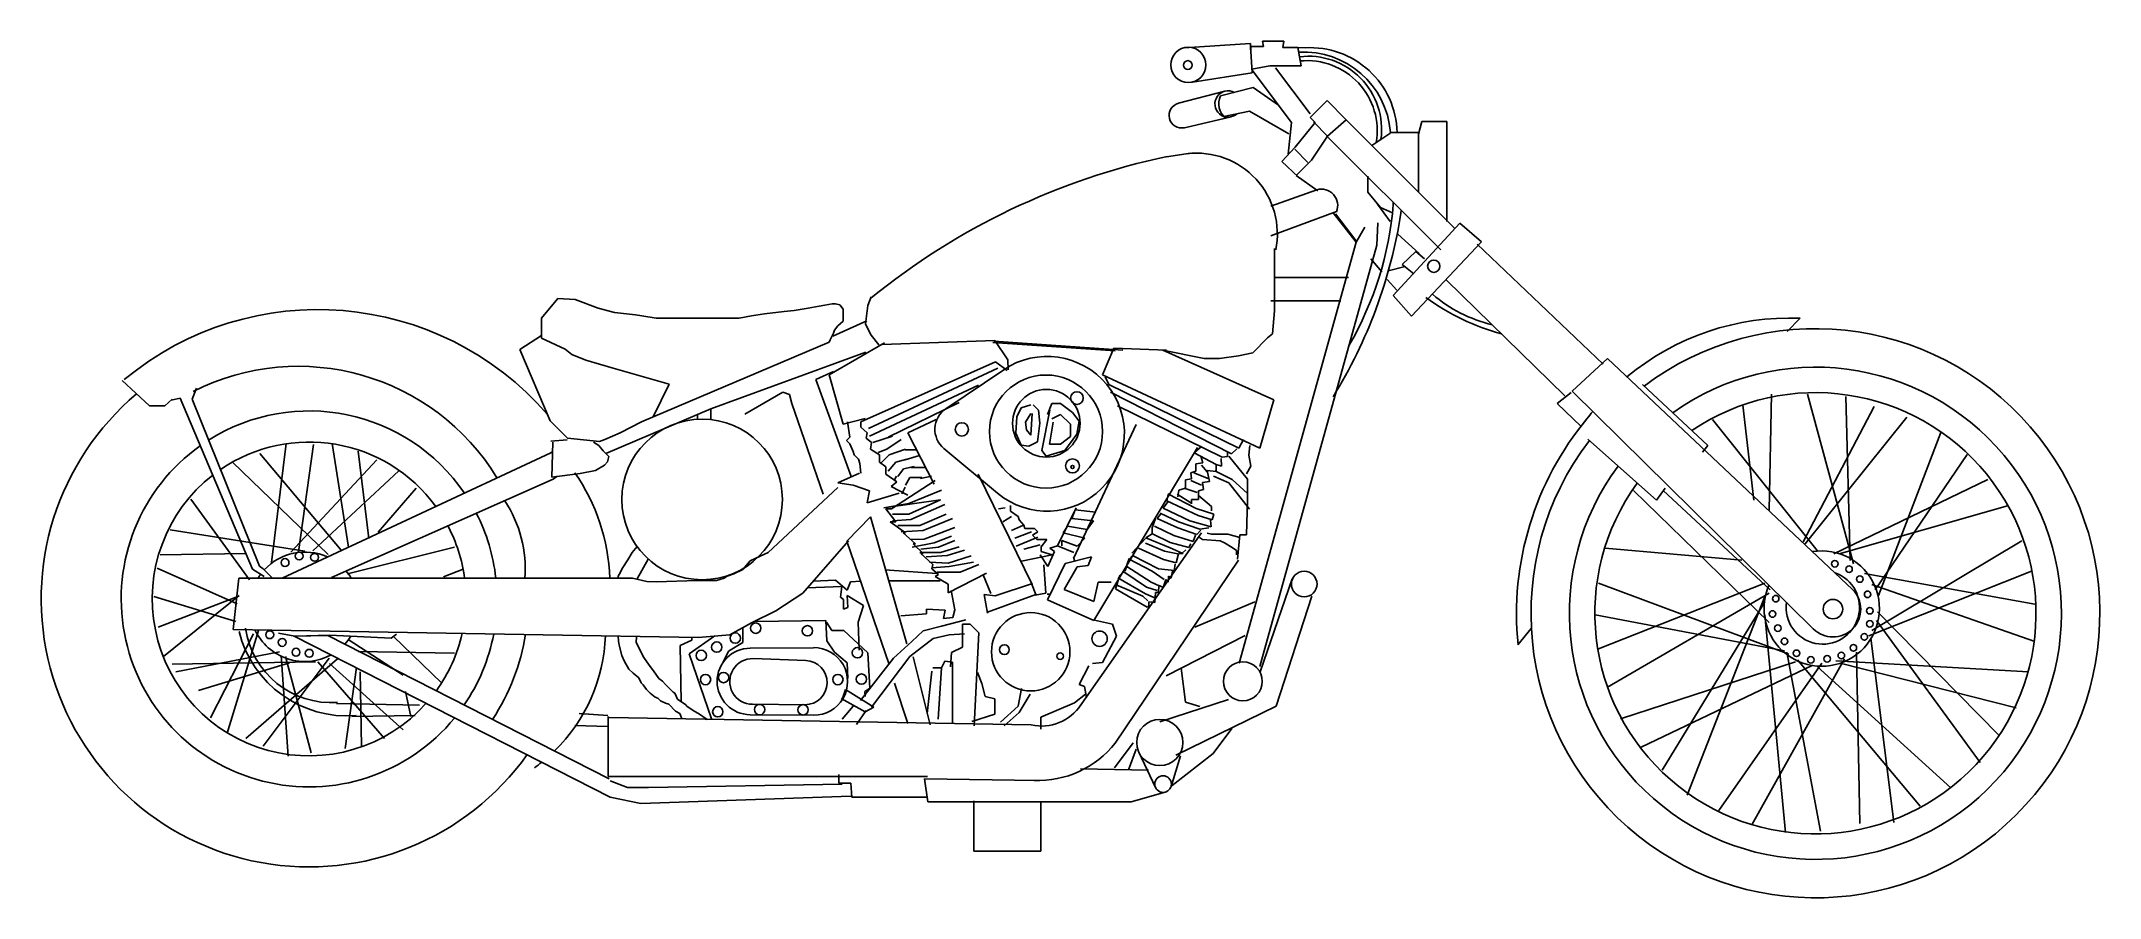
# Model space of a CAD drawing. Header units: millimetres. Extents: x -3204.41 to -3202.08, y 1773.23 to 1774.2.
import ezdxf

# ---------------------------------------------------------------- set-up
doc = ezdxf.new("R2010")
doc.units = ezdxf.units.MM
doc.header["$LTSCALE"] = 10
doc.layers.add('Veículos', color=2, linetype='Continuous')

msp = doc.modelspace()

# ---------------------------------------------------------------- linework, layer by layer
at = {"layer": 'Veículos'}
for p, q in [((-3203.1167, 1774.1913), (-3203.0418, 1774.1963)), ((-3203.0413, 1774.1875), (-3203.0419, 1774.1963)), ((-3203.0417, 1774.1927), (-3203.0271, 1774.1927)), ((-3203.0417, 1774.1891), (-3203.0417, 1774.1927)), ((-3203.0413, 1774.1875), (-3203.0397, 1774.1632)), ((-3203.0283, 1774.1988), (-3203.004, 1774.1988)), ((-3203.0271, 1774.1927), (-3203.0283, 1774.1988)), ((-3203.004, 1774.1988), (-3203.0052, 1774.1915)), ((-3203.0052, 1774.1915), (-3202.9882, 1774.1915)), ((-3202.9882, 1774.1915), (-3202.9873, 1774.1863)), ((-3202.9799, 1774.1913), (-3202.9882, 1774.1915)), ((-3202.9864, 1774.1812), (-3202.9882, 1774.1915)), ((-3202.9882, 1774.1915), (-3202.9846, 1774.1709)), ((-3202.9856, 1774.1764), (-3202.9864, 1774.1812)), ((-3203.0397, 1774.1632), (-3203.1072, 1774.1526)), ((-3203.0198, 1774.1709), (-3203.0404, 1774.1672)), ((-3202.9954, 1774.1068), (-3203.04, 1774.166)), ((-3202.9846, 1774.1709), (-3203.0198, 1774.1709)), ((-3202.9743, 1774.1167), (-3203.0136, 1774.1688)), ((-3203.1232, 1774.1286), (-3203.0708, 1774.1423)), ((-3203.0757, 1774.1371), (-3203.0386, 1774.1463)), ((-3203.0386, 1774.1463), (-3203.0103, 1774.1265)), ((-3203.1164, 1774.101), (-3203.0637, 1774.1133)), ((-3203.072, 1774.1136), (-3203.043, 1774.1198)), ((-3203.043, 1774.1198), (-3202.9986, 1774.0942)), ((-3202.9552, 1774.1316), (-3202.9743, 1774.1124)), ((-3202.9743, 1774.1124), (-3202.9688, 1774.1068)), ((-3202.9335, 1774.1099), (-3202.9552, 1774.1316)), ((-3202.9954, 1774.1068), (-3202.9991, 1774.071)), ((-3202.9688, 1774.1068), (-3202.9914, 1774.0789)), ((-3202.973, 1774.0642), (-3202.9546, 1774.0914)), ((-3202.9706, 1774.1075), (-3202.9546, 1774.0914)), ((-3202.9558, 1774.092), (-3202.8267, 1773.9629)), ((-3202.9546, 1774.0914), (-3202.9335, 1774.1099)), ((-3202.9335, 1774.1099), (-3202.8107, 1773.9871)), ((-3202.8843, 1774.0946), (-3202.9045, 1774.0809)), ((-3202.8843, 1774.0946), (-3202.8836, 1774.0957)), ((-3202.8759, 1774.0957), (-3202.8836, 1774.0957)), ((-3202.8836, 1774.0957), (-3202.8515, 1774.0957)), ((-3202.8482, 1774.1081), (-3202.8519, 1774.0939)), ((-3202.8519, 1774.0939), (-3202.8519, 1774.0283)), ((-3202.8482, 1774.1081), (-3202.8198, 1774.1081)), ((-3202.8198, 1774.1081), (-3202.8198, 1774.0006)), ((-3203.1369, 1774.0683), (-3203.1097, 1774.0721)), ((-3202.9914, 1774.0789), (-3203.0063, 1774.0629)), ((-3202.9916, 1774.0766), (-3202.9768, 1774.0618)), ((-3202.8944, 1774.0877), (-3202.8997, 1774.0842)), ((-3203.0063, 1774.0629), (-3202.9879, 1774.0457)), ((-3202.973, 1774.0642), (-3202.9903, 1774.0469)), ((-3202.9903, 1774.0469), (-3202.9656, 1774.0297)), ((-3202.9092, 1774.0281), (-3202.9092, 1774.0462)), ((-3202.9668, 1774.0309), (-3203.0187, 1774.0124)), ((-3202.8948, 1774.0109), (-3202.9092, 1774.0281)), ((-3202.9446, 1774.0062), (-3203.0187, 1773.979)), ((-3202.9483, 1774.005), (-3202.9223, 1773.9716)), ((-3202.9227, 1773.9734), (-3202.9456, 1774.0038)), ((-3202.8838, 1773.9952), (-3202.8984, 1774.0146)), ((-3202.8814, 1774.0049), (-3202.8948, 1774.0109)), ((-3202.8804, 1774.0142), (-3202.8804, 1774.0167)), ((-3202.8804, 1774.0142), (-3202.8804, 1774.0142)), ((-3202.8717, 1774.0044), (-3202.8716, 1774.0078)), ((-3202.8198, 1774.0025), (-3202.8198, 1773.9951)), ((-3203.0547, 1773.4959), (-3202.9223, 1773.9716)), ((-3202.9223, 1773.9716), (-3202.9125, 1773.9886)), ((-3202.9223, 1773.9716), (-3202.9223, 1773.9716)), ((-3202.8989, 1773.9685), (-3202.8977, 1773.9935)), ((-3202.8806, 1773.9116), (-3202.8052, 1773.9931)), ((-3202.851, 1773.9588), (-3202.8753, 1773.9807)), ((-3202.7805, 1773.9721), (-3202.8596, 1773.8881)), ((-3202.8052, 1773.9931), (-3202.7805, 1773.9721)), ((-3202.8989, 1773.9685), (-3203.0312, 1773.4922)), ((-3203.0145, 1773.9647), (-3203.0145, 1773.8943)), ((-3202.8935, 1773.9382), (-3202.9057, 1773.9527)), ((-3202.8547, 1773.9612), (-3202.8704, 1773.9466)), ((-3202.8449, 1773.9528), (-3202.8547, 1773.9612)), ((-3202.7855, 1773.9696), (-3202.6433, 1773.8338)), ((-3203.0151, 1773.9318), (-3202.9311, 1773.9318)), ((-3202.8765, 1773.9176), (-3202.8874, 1773.9297)), ((-3202.8668, 1773.9443), (-3202.8862, 1773.9394)), ((-3202.8704, 1773.9466), (-3202.857, 1773.9358)), ((-3202.8201, 1773.9289), (-3202.6866, 1773.798)), ((-3203.8433, 1773.886), (-3203.8247, 1773.9081)), ((-3203.8247, 1773.9081), (-3203.805, 1773.9071)), ((-3203.805, 1773.9071), (-3203.779, 1773.8971)), ((-3203.5231, 1773.9007), (-3203.5145, 1773.902)), ((-3203.5145, 1773.902), (-3203.5108, 1773.902)), ((-3203.5108, 1773.902), (-3203.5058, 1773.9008)), ((-3203.4707, 1773.91), (-3203.4745, 1773.9002)), ((-3202.9397, 1773.9056), (-3203.0188, 1773.9056)), ((-3202.8596, 1773.8881), (-3202.8806, 1773.9116)), ((-3203.8433, 1773.8661), (-3203.8433, 1773.886)), ((-3203.779, 1773.8971), (-3203.7605, 1773.8921)), ((-3203.7605, 1773.8921), (-3203.737, 1773.8897)), ((-3203.737, 1773.8897), (-3203.7296, 1773.8884)), ((-3203.7296, 1773.8884), (-3203.7135, 1773.8858)), ((-3203.7135, 1773.8858), (-3203.7012, 1773.886)), ((-3203.7012, 1773.886), (-3203.674, 1773.886)), ((-3203.674, 1773.886), (-3203.6505, 1773.886)), ((-3203.6505, 1773.886), (-3203.6418, 1773.8859)), ((-3203.6418, 1773.8859), (-3203.6196, 1773.8859)), ((-3203.6196, 1773.8859), (-3203.606, 1773.8885)), ((-3203.606, 1773.8885), (-3203.5911, 1773.8909)), ((-3203.5911, 1773.8909), (-3203.5689, 1773.8932)), ((-3203.5689, 1773.8932), (-3203.5577, 1773.8946)), ((-3203.5577, 1773.8946), (-3203.5417, 1773.8971)), ((-3203.5417, 1773.8971), (-3203.5293, 1773.8995)), ((-3203.5293, 1773.8995), (-3203.5231, 1773.9007)), ((-3203.5139, 1773.8656), (-3203.4755, 1773.8827)), ((-3203.5021, 1773.8823), (-3203.5083, 1773.8773)), ((-3203.5058, 1773.9008), (-3203.5021, 1773.8959)), ((-3203.5021, 1773.8959), (-3203.5021, 1773.8921)), ((-3203.5021, 1773.8921), (-3203.5021, 1773.8884)), ((-3203.5021, 1773.8884), (-3203.5021, 1773.8823)), ((-3203.4745, 1773.9002), (-3203.477, 1773.8792)), ((-3203.477, 1773.8792), (-3203.4707, 1773.8668)), ((-3203.0145, 1773.8943), (-3203.0168, 1773.8683)), ((-3202.4353, 1773.8709), (-3202.4205, 1773.8858)), ((-3203.8676, 1773.8504), (-3203.8433, 1773.8661)), ((-3203.8432, 1773.8631), (-3203.8433, 1773.8661)), ((-3203.8166, 1773.8507), (-3203.8432, 1773.8631)), ((-3203.5182, 1773.8588), (-3203.7302, 1773.7688)), ((-3203.517, 1773.8613), (-3203.5182, 1773.8588)), ((-3203.5181, 1773.8218), (-3203.4554, 1773.858)), ((-3203.5132, 1773.8687), (-3203.517, 1773.8613)), ((-3203.512, 1773.8723), (-3203.5132, 1773.8687)), ((-3203.5083, 1773.8773), (-3203.512, 1773.8723)), ((-3203.4707, 1773.8668), (-3203.462, 1773.8557)), ((-3203.4581, 1773.856), (-3203.3307, 1773.8605)), ((-3203.3332, 1773.8585), (-3203.1948, 1773.8488)), ((-3203.332, 1773.86), (-3203.1861, 1773.8498)), ((-3203.3307, 1773.8605), (-3203.316, 1773.8386)), ((-3203.0226, 1773.8635), (-3203.0393, 1773.8468)), ((-3203.0168, 1773.8683), (-3203.0226, 1773.8635)), ((-3203.8334, 1773.7699), (-3203.8676, 1773.8504)), ((-3203.8091, 1773.8447), (-3203.8166, 1773.8507)), ((-3203.7932, 1773.8382), (-3203.8091, 1773.8447)), ((-3203.7623, 1773.8293), (-3203.7932, 1773.8382)), ((-3203.6517, 1773.7835), (-3203.4764, 1773.8473)), ((-3203.4824, 1773.7687), (-3203.3302, 1773.8364)), ((-3203.3302, 1773.8364), (-3203.3168, 1773.8266)), ((-3203.316, 1773.8386), (-3203.3158, 1773.8276)), ((-3203.2089, 1773.8217), (-3203.1961, 1773.8518)), ((-3203.1961, 1773.8518), (-3203.1369, 1773.8497)), ((-3203.1407, 1773.8495), (-3203.0155, 1773.7937)), ((-3203.0943, 1773.8404), (-3203.1407, 1773.8495)), ((-3203.0769, 1773.8404), (-3203.0943, 1773.8404)), ((-3203.0553, 1773.8431), (-3203.0769, 1773.8404)), ((-3203.0393, 1773.8468), (-3203.0553, 1773.8431)), ((-3202.6384, 1773.8404), (-3202.678, 1773.8033)), ((-3202.3612, 1773.5793), (-3202.6384, 1773.8404)), ((-3204.2864, 1773.7868), (-3204.3171, 1773.8155)), ((-3203.699, 1773.8112), (-3203.7623, 1773.8293)), ((-3203.717, 1773.7744), (-3203.699, 1773.8112)), ((-3203.5133, 1773.8255), (-3203.533, 1773.8167)), ((-3203.533, 1773.8167), (-3203.4931, 1773.7071)), ((-3203.5021, 1773.7662), (-3203.5181, 1773.8218)), ((-3203.4737, 1773.7612), (-3203.3274, 1773.8295)), ((-3203.4725, 1773.7526), (-3203.3492, 1773.8101)), ((-3203.3862, 1773.7833), (-3203.3206, 1773.8276)), ((-3203.0312, 1773.7389), (-3203.2089, 1773.8217)), ((-3203.202, 1773.8107), (-3203.2062, 1773.8197)), ((-3203.0548, 1773.7389), (-3203.202, 1773.8107)), ((-3202.5247, 1773.7418), (-3202.5988, 1773.8109)), ((-3204.2691, 1773.7868), (-3204.2864, 1773.7868)), ((-3204.2605, 1773.7943), (-3204.2691, 1773.7868)), ((-3204.2617, 1773.793), (-3204.2518, 1773.7955)), ((-3204.2518, 1773.7955), (-3204.1698, 1773.6023)), ((-3204.2333, 1773.8066), (-3204.2382, 1773.7943)), ((-3204.2382, 1773.7943), (-3204.162, 1773.6057)), ((-3203.6134, 1773.7773), (-3203.5703, 1773.8022)), ((-3203.5703, 1773.8022), (-3203.5627, 1773.7995)), ((-3203.5627, 1773.7995), (-3203.5603, 1773.7896)), ((-3203.5603, 1773.7896), (-3203.5249, 1773.687)), ((-3203.4515, 1773.7514), (-3203.371, 1773.7906)), ((-3203.3011, 1773.7844), (-3203.2899, 1773.788)), ((-3203.2875, 1773.7881), (-3203.2813, 1773.7819)), ((-3203.2714, 1773.777), (-3203.2664, 1773.7893)), ((-3203.2664, 1773.7893), (-3203.2566, 1773.7893)), ((-3203.2566, 1773.7893), (-3203.243, 1773.7794)), ((-3203.0633, 1773.7327), (-3203.2, 1773.8023)), ((-3203.0739, 1773.7289), (-3203.1921, 1773.7866)), ((-3203.0155, 1773.7937), (-3203.0312, 1773.7389)), ((-3202.6792, 1773.8017), (-3202.6952, 1773.7893)), ((-3202.6952, 1773.7893), (-3202.668, 1773.7634)), ((-3202.678, 1773.8033), (-3202.4057, 1773.5349)), ((-3202.4851, 1773.7875), (-3202.4728, 1773.6801)), ((-3202.453, 1773.7998), (-3202.4555, 1773.6689)), ((-3202.3368, 1773.7862), (-3202.4172, 1773.6331)), ((-3202.4122, 1773.7998), (-3202.3603, 1773.6084)), ((-3202.369, 1773.7973), (-3202.364, 1773.6121)), ((-3203.8137, 1773.7502), (-3203.8334, 1773.7699)), ((-3203.6517, 1773.7835), (-3203.7703, 1773.7328)), ((-3203.7543, 1773.7563), (-3203.7302, 1773.7688)), ((-3203.6669, 1773.777), (-3203.667, 1773.7715)), ((-3203.6517, 1773.7835), (-3203.6517, 1773.7711)), ((-3203.4774, 1773.7724), (-3203.5021, 1773.7662)), ((-3203.4947, 1773.7514), (-3203.4972, 1773.7687)), ((-3203.4823, 1773.7687), (-3203.4824, 1773.7687)), ((-3203.4823, 1773.7625), (-3203.4823, 1773.7687)), ((-3203.475, 1773.7563), (-3203.4823, 1773.7625)), ((-3203.4291, 1773.7563), (-3203.3971, 1773.7713)), ((-3203.3072, 1773.756), (-3203.3059, 1773.7745)), ((-3203.3059, 1773.7745), (-3203.3011, 1773.7844)), ((-3203.2899, 1773.7782), (-3203.2961, 1773.7683)), ((-3203.2961, 1773.7683), (-3203.2949, 1773.7597)), ((-3203.2899, 1773.7535), (-3203.2886, 1773.7782)), ((-3203.28, 1773.7671), (-3203.2826, 1773.7461)), ((-3203.2813, 1773.7819), (-3203.28, 1773.7671)), ((-3203.2775, 1773.7363), (-3203.2687, 1773.7819)), ((-3203.2689, 1773.7436), (-3203.265, 1773.7683)), ((-3203.2664, 1773.772), (-3203.2566, 1773.7771)), ((-3203.2566, 1773.7771), (-3203.2454, 1773.7659)), ((-3203.2454, 1773.7659), (-3203.2454, 1773.7523)), ((-3203.243, 1773.7794), (-3203.2355, 1773.7696)), ((-3203.2413, 1773.6149), (-3203.171, 1773.7656)), ((-3203.2355, 1773.7696), (-3203.2379, 1773.7547)), ((-3202.5197, 1773.7715), (-3202.4011, 1773.6234)), ((-3202.2997, 1773.7739), (-3202.4147, 1773.6307)), ((-3204.1319, 1773.7443), (-3204.1484, 1773.6096)), ((-3204.101, 1773.743), (-3204.118, 1773.622)), ((-3204.08, 1773.7443), (-3204.0614, 1773.627)), ((-3203.8327, 1773.747), (-3203.8142, 1773.7483)), ((-3203.8303, 1773.7458), (-3203.8316, 1773.7063)), ((-3203.7778, 1773.7464), (-3203.8137, 1773.7502)), ((-3203.7783, 1773.7421), (-3203.7845, 1773.7458)), ((-3203.7734, 1773.7359), (-3203.7783, 1773.7421)), ((-3203.7716, 1773.7489), (-3203.7778, 1773.7464)), ((-3203.763, 1773.7526), (-3203.7716, 1773.7489)), ((-3203.7543, 1773.7563), (-3203.763, 1773.7526)), ((-3203.4985, 1773.7476), (-3203.4947, 1773.7514)), ((-3203.4947, 1773.744), (-3203.4985, 1773.7476)), ((-3203.491, 1773.7353), (-3203.4947, 1773.744)), ((-3203.4762, 1773.7501), (-3203.475, 1773.7563)), ((-3203.47, 1773.7452), (-3203.4762, 1773.7501)), ((-3203.4712, 1773.7378), (-3203.47, 1773.7452)), ((-3203.4688, 1773.7452), (-3203.4465, 1773.7524)), ((-3203.4527, 1773.7379), (-3203.4365, 1773.7488)), ((-3203.3995, 1773.6983), (-3203.4291, 1773.7563)), ((-3203.3011, 1773.7423), (-3203.3072, 1773.756)), ((-3203.2924, 1773.7411), (-3203.3011, 1773.7423)), ((-3203.2949, 1773.7597), (-3203.2899, 1773.7535)), ((-3203.2826, 1773.7461), (-3203.2924, 1773.7411)), ((-3203.2565, 1773.7436), (-3203.2689, 1773.7436)), ((-3203.2454, 1773.7523), (-3203.2565, 1773.7436)), ((-3203.2379, 1773.7547), (-3203.2517, 1773.7363)), ((-3203.1016, 1773.7396), (-3203.2189, 1773.5444)), ((-3203.1053, 1773.7336), (-3203.0973, 1773.7408)), ((-3203.0498, 1773.7487), (-3203.0548, 1773.7389)), ((-3203.0438, 1773.731), (-3203.0427, 1773.7421)), ((-3202.6606, 1773.7492), (-3202.5828, 1773.6801)), ((-3202.5309, 1773.7344), (-3202.5247, 1773.7418)), ((-3202.2614, 1773.7566), (-3202.3319, 1773.5726)), ((-3204.1925, 1773.7233), (-3204.0844, 1773.6189)), ((-3204.1616, 1773.7331), (-3204.0697, 1773.6237)), ((-3203.8327, 1773.7338), (-3204.1364, 1773.5921)), ((-3204.0293, 1773.7257), (-3204.1265, 1773.6215)), ((-3204.0503, 1773.7356), (-3204.0382, 1773.6368)), ((-3203.8327, 1773.7338), (-3203.8306, 1773.7353)), ((-3203.8327, 1773.7338), (-3203.8327, 1773.7338)), ((-3203.782, 1773.7136), (-3203.7721, 1773.7198)), ((-3203.7672, 1773.7297), (-3203.7734, 1773.7359)), ((-3203.7721, 1773.7198), (-3203.7685, 1773.7236)), ((-3203.7685, 1773.7236), (-3203.7672, 1773.7297)), ((-3203.4898, 1773.7316), (-3203.491, 1773.7353)), ((-3203.4848, 1773.7267), (-3203.4898, 1773.7316)), ((-3203.4835, 1773.7217), (-3203.4848, 1773.7267)), ((-3203.4824, 1773.7106), (-3203.4835, 1773.7217)), ((-3203.4613, 1773.7316), (-3203.4712, 1773.7378)), ((-3203.4626, 1773.7341), (-3203.4527, 1773.7379)), ((-3203.4613, 1773.723), (-3203.4613, 1773.7316)), ((-3203.4539, 1773.718), (-3203.4613, 1773.723)), ((-3203.4601, 1773.7217), (-3203.4502, 1773.7316)), ((-3203.4539, 1773.7094), (-3203.4539, 1773.718)), ((-3203.4515, 1773.7131), (-3203.4428, 1773.723)), ((-3203.4502, 1773.7316), (-3203.4316, 1773.7377)), ((-3203.4428, 1773.723), (-3203.4304, 1773.7266)), ((-3203.4341, 1773.7155), (-3203.4218, 1773.7181)), ((-3203.4321, 1773.7369), (-3203.4197, 1773.7369)), ((-3203.4321, 1773.7257), (-3203.416, 1773.7307)), ((-3203.4259, 1773.7171), (-3203.4086, 1773.7171)), ((-3203.3884, 1773.7387), (-3203.3276, 1773.6881)), ((-3203.2726, 1773.73), (-3203.2775, 1773.7363)), ((-3203.2517, 1773.7363), (-3203.2726, 1773.73)), ((-3203.0806, 1773.7205), (-3203.1053, 1773.7336)), ((-3203.1035, 1773.7211), (-3203.0955, 1773.7224)), ((-3203.1035, 1773.713), (-3203.1035, 1773.7211)), ((-3203.0955, 1773.7224), (-3203.0979, 1773.7298)), ((-3203.0971, 1773.7196), (-3203.0909, 1773.7122)), ((-3203.0807, 1773.7199), (-3203.0807, 1773.7125)), ((-3203.0745, 1773.7186), (-3203.0806, 1773.7205)), ((-3203.0751, 1773.7273), (-3203.0745, 1773.7186)), ((-3203.0677, 1773.7296), (-3203.0739, 1773.7289)), ((-3203.0677, 1773.7345), (-3203.0677, 1773.7296)), ((-3203.045, 1773.7038), (-3203.0661, 1773.7298)), ((-3203.0572, 1773.7382), (-3203.0633, 1773.7327)), ((-3203.0464, 1773.71), (-3203.0414, 1773.7186)), ((-3203.0414, 1773.7186), (-3203.0438, 1773.731)), ((-3202.2318, 1773.7319), (-3202.3356, 1773.5788)), ((-3204.0045, 1773.7134), (-3204.1017, 1773.6228)), ((-3203.8302, 1773.7041), (-3204.0805, 1773.5927)), ((-3203.9848, 1773.6936), (-3204.0278, 1773.6441)), ((-3203.8316, 1773.7063), (-3203.7994, 1773.7103)), ((-3203.8302, 1773.7041), (-3203.8258, 1773.707)), ((-3203.7994, 1773.7103), (-3203.782, 1773.7136)), ((-3203.5083, 1773.6946), (-3203.587, 1773.6212)), ((-3203.4836, 1773.7106), (-3203.5084, 1773.6996)), ((-3203.5084, 1773.6996), (-3203.491, 1773.6971)), ((-3203.491, 1773.6971), (-3203.4725, 1773.6908)), ((-3203.4416, 1773.7008), (-3203.4539, 1773.7094)), ((-3203.4478, 1773.6958), (-3203.4416, 1773.7008)), ((-3203.4292, 1773.6859), (-3203.4478, 1773.6958)), ((-3203.4477, 1773.6705), (-3203.3983, 1773.7026)), ((-3203.442, 1773.7072), (-3203.4445, 1773.7023)), ((-3203.4403, 1773.7069), (-3203.4341, 1773.7155)), ((-3203.4321, 1773.6949), (-3203.4359, 1773.6875)), ((-3203.4317, 1773.697), (-3203.4267, 1773.7057)), ((-3203.4267, 1773.7057), (-3203.4131, 1773.7057)), ((-3203.4148, 1773.7047), (-3203.4024, 1773.7072)), ((-3203.3495, 1773.7097), (-3203.2887, 1773.5851)), ((-3203.1228, 1773.6915), (-3203.1153, 1773.6939)), ((-3203.1169, 1773.6936), (-3203.102, 1773.6888)), ((-3203.1153, 1773.7032), (-3203.1085, 1773.7044)), ((-3203.1153, 1773.6939), (-3203.1153, 1773.7032)), ((-3203.1094, 1773.7023), (-3203.0971, 1773.6973)), ((-3203.1091, 1773.7112), (-3203.1035, 1773.713)), ((-3203.1085, 1773.7044), (-3203.1091, 1773.7112)), ((-3203.1057, 1773.7109), (-3203.0897, 1773.7048)), ((-3203.0882, 1773.7013), (-3203.0961, 1773.7001)), ((-3203.0961, 1773.7001), (-3203.0948, 1773.6921)), ((-3203.0906, 1773.7137), (-3203.0882, 1773.7013)), ((-3203.0807, 1773.7125), (-3203.0906, 1773.7137)), ((-3203.0835, 1773.7072), (-3203.0661, 1773.6999)), ((-3203.0822, 1773.7134), (-3203.0625, 1773.7034)), ((-3203.0661, 1773.6999), (-3203.0428, 1773.67)), ((-3203.0625, 1773.7034), (-3203.045, 1773.6876)), ((-3203.045, 1773.6804), (-3203.045, 1773.7038)), ((-3202.5828, 1773.6801), (-3202.5729, 1773.6936)), ((-3202.2083, 1773.7035), (-3202.3825, 1773.6195)), ((-3204.2394, 1773.6813), (-3204.1733, 1773.5903)), ((-3203.4725, 1773.6908), (-3203.4749, 1773.6773)), ((-3203.4749, 1773.6773), (-3203.439, 1773.6882)), ((-3203.4564, 1773.6715), (-3203.3921, 1773.6805)), ((-3203.4279, 1773.6765), (-3203.4564, 1773.6715)), ((-3203.4539, 1773.6705), (-3203.4477, 1773.6705)), ((-3203.4428, 1773.6557), (-3203.4539, 1773.6705)), ((-3203.3921, 1773.6805), (-3203.4281, 1773.6645)), ((-3203.3909, 1773.6915), (-3203.4279, 1773.6765)), ((-3203.3872, 1773.6754), (-3203.4256, 1773.6583)), ((-3203.3192, 1773.6717), (-3203.3266, 1773.6705)), ((-3203.313, 1773.6679), (-3203.313, 1773.6742)), ((-3203.2388, 1773.6717), (-3203.2599, 1773.6285)), ((-3203.2437, 1773.6595), (-3203.24, 1773.6692)), ((-3203.24, 1773.6692), (-3203.2166, 1773.6668)), ((-3203.1351, 1773.6785), (-3203.1406, 1773.6711)), ((-3203.1406, 1773.6711), (-3203.1103, 1773.657)), ((-3203.1362, 1773.6794), (-3203.135, 1773.6865)), ((-3203.1011, 1773.663), (-3203.1362, 1773.6794)), ((-3203.1351, 1773.6872), (-3203.103, 1773.6708)), ((-3203.1245, 1773.6871), (-3203.1092, 1773.6772)), ((-3203.1239, 1773.6841), (-3203.1228, 1773.6915)), ((-3203.1085, 1773.681), (-3203.1085, 1773.676)), ((-3203.1004, 1773.681), (-3203.1085, 1773.681)), ((-3203.103, 1773.6708), (-3203.0831, 1773.6644)), ((-3203.086, 1773.673), (-3203.1007, 1773.6854)), ((-3203.0948, 1773.6921), (-3203.1004, 1773.6909)), ((-3203.1004, 1773.6909), (-3203.1004, 1773.681)), ((-3203.086, 1773.668), (-3203.086, 1773.673)), ((-3203.0464, 1773.6409), (-3203.045, 1773.6804)), ((-3202.6087, 1773.6913), (-3202.4555, 1773.5419)), ((-3202.5754, 1773.6911), (-3202.4542, 1773.5788)), ((-3202.186, 1773.6738), (-3202.3764, 1773.6195)), ((-3204.2629, 1773.6467), (-3204.1108, 1773.6226)), ((-3203.4981, 1773.6337), (-3203.4714, 1773.6614)), ((-3203.4714, 1773.6614), (-3203.4302, 1773.5177)), ((-3203.4489, 1773.6558), (-3203.4428, 1773.6557)), ((-3203.4317, 1773.6433), (-3203.4489, 1773.6558)), ((-3203.4281, 1773.6645), (-3203.4465, 1773.6642)), ((-3203.4256, 1773.6583), (-3203.4465, 1773.6569)), ((-3203.4155, 1773.6517), (-3203.4403, 1773.6517)), ((-3203.4119, 1773.6459), (-3203.4366, 1773.6446)), ((-3203.3859, 1773.6643), (-3203.4155, 1773.6517)), ((-3203.3785, 1773.6594), (-3203.4119, 1773.6459)), ((-3203.376, 1773.6495), (-3203.4108, 1773.6362)), ((-3203.3118, 1773.6618), (-3203.3216, 1773.6557)), ((-3203.3043, 1773.6618), (-3203.313, 1773.6679)), ((-3203.2982, 1773.652), (-3203.3118, 1773.6459)), ((-3203.3031, 1773.6581), (-3203.3043, 1773.6618)), ((-3203.2981, 1773.652), (-3203.3031, 1773.6581)), ((-3203.2969, 1773.6483), (-3203.2981, 1773.652)), ((-3203.2858, 1773.6483), (-3203.2969, 1773.6483)), ((-3203.2821, 1773.6445), (-3203.2858, 1773.6483)), ((-3203.2537, 1773.6433), (-3203.2487, 1773.6507)), ((-3203.2487, 1773.6507), (-3203.2264, 1773.6472)), ((-3203.2191, 1773.6569), (-3203.2437, 1773.6595)), ((-3203.2264, 1773.6472), (-3203.2191, 1773.6569)), ((-3203.1529, 1773.6489), (-3203.1493, 1773.6594)), ((-3203.1529, 1773.642), (-3203.1529, 1773.6489)), ((-3203.1283, 1773.6401), (-3203.1504, 1773.6509)), ((-3203.1431, 1773.6649), (-3203.1474, 1773.6594)), ((-3203.1474, 1773.6594), (-3203.1239, 1773.6489)), ((-3203.1232, 1773.6559), (-3203.1438, 1773.6654)), ((-3203.1239, 1773.6489), (-3203.1023, 1773.6415)), ((-3203.0992, 1773.6476), (-3203.1232, 1773.6559)), ((-3203.1103, 1773.657), (-3203.0862, 1773.6501)), ((-3203.1023, 1773.6415), (-3203.098, 1773.6464)), ((-3203.085, 1773.6581), (-3203.1011, 1773.663)), ((-3203.0887, 1773.6489), (-3203.0992, 1773.6476)), ((-3203.0862, 1773.6501), (-3203.0869, 1773.6575)), ((-3203.0831, 1773.6644), (-3203.085, 1773.6581)), ((-3203.9415, 1773.627), (-3204.0625, 1773.5968)), ((-3203.7351, 1773.6277), (-3203.7406, 1773.6209)), ((-3203.5477, 1773.575), (-3203.496, 1773.6344)), ((-3203.4502, 1773.4945), (-3203.4981, 1773.6337)), ((-3203.4342, 1773.6433), (-3203.4317, 1773.6433)), ((-3203.4205, 1773.631), (-3203.4342, 1773.6433)), ((-3203.4108, 1773.6362), (-3203.4255, 1773.6359)), ((-3203.3995, 1773.632), (-3203.4242, 1773.6272)), ((-3203.423, 1773.631), (-3203.4205, 1773.631)), ((-3203.4119, 1773.6198), (-3203.423, 1773.631)), ((-3203.3946, 1773.6272), (-3203.4144, 1773.6248)), ((-3203.3797, 1773.6396), (-3203.3995, 1773.632)), ((-3203.376, 1773.6347), (-3203.3946, 1773.6272)), ((-3203.3711, 1773.6273), (-3203.3921, 1773.6212)), ((-3203.3649, 1773.6236), (-3203.3847, 1773.6175)), ((-3203.2895, 1773.6445), (-3203.308, 1773.6371)), ((-3203.2821, 1773.6384), (-3203.3068, 1773.6284)), ((-3203.2796, 1773.6297), (-3203.2981, 1773.6248)), ((-3203.2883, 1773.6408), (-3203.2821, 1773.6445)), ((-3203.2833, 1773.6359), (-3203.2883, 1773.6408)), ((-3203.2721, 1773.6359), (-3203.2833, 1773.6359)), ((-3203.2784, 1773.6273), (-3203.2721, 1773.6359)), ((-3203.2784, 1773.6223), (-3203.2784, 1773.6273)), ((-3203.2685, 1773.626), (-3203.2598, 1773.6285)), ((-3203.2635, 1773.6223), (-3203.2685, 1773.626)), ((-3203.2598, 1773.6285), (-3203.2413, 1773.621)), ((-3203.2549, 1773.6347), (-3203.2376, 1773.6284)), ((-3203.2549, 1773.6285), (-3203.2549, 1773.6347)), ((-3203.2289, 1773.6371), (-3203.2537, 1773.6433)), ((-3203.2376, 1773.6284), (-3203.2289, 1773.6371)), ((-3203.0973, 1773.6433), (-3203.2349, 1773.4468)), ((-3203.1759, 1773.6203), (-3203.1604, 1773.6369)), ((-3203.14, 1773.6133), (-3203.1685, 1773.626)), ((-3203.1388, 1773.6225), (-3203.1604, 1773.6317)), ((-3203.1599, 1773.6375), (-3203.1529, 1773.642)), ((-3203.1326, 1773.6265), (-3203.1599, 1773.6375)), ((-3203.1326, 1773.6323), (-3203.1524, 1773.642)), ((-3203.1239, 1773.6194), (-3203.1388, 1773.6225)), ((-3203.1116, 1773.6267), (-3203.1326, 1773.6323)), ((-3203.119, 1773.6204), (-3203.1326, 1773.6265)), ((-3203.1066, 1773.6334), (-3203.1283, 1773.6401)), ((-3203.1147, 1773.6242), (-3203.119, 1773.6204)), ((-3203.1091, 1773.631), (-3203.1116, 1773.6267)), ((-3203.1041, 1773.6408), (-3203.1066, 1773.6334)), ((-3203.0995, 1773.6381), (-3203.0959, 1773.6356)), ((-3203.0959, 1773.6356), (-3203.0761, 1773.6342)), ((-3203.0909, 1773.643), (-3203.086, 1773.6418)), ((-3203.086, 1773.6418), (-3203.0785, 1773.6418)), ((-3203.0785, 1773.6418), (-3203.0724, 1773.6418)), ((-3203.0761, 1773.6342), (-3203.0711, 1773.6319)), ((-3203.0724, 1773.6418), (-3203.0674, 1773.6418)), ((-3203.0711, 1773.6319), (-3203.0625, 1773.6269)), ((-3203.0674, 1773.6418), (-3203.0538, 1773.6381)), ((-3203.0625, 1773.6269), (-3203.0575, 1773.6233)), ((-3203.0575, 1773.6233), (-3203.0575, 1773.6183)), ((-3203.0563, 1773.6137), (-3203.0539, 1773.6409)), ((-3203.0539, 1773.6409), (-3203.0464, 1773.6409)), ((-3202.6409, 1773.6258), (-3202.4864, 1773.6123)), ((-3202.17, 1773.6343), (-3202.3393, 1773.5331)), ((-3204.2778, 1773.6035), (-3204.1873, 1773.5632)), ((-3204.2741, 1773.6183), (-3204.1776, 1773.62)), ((-3204.1698, 1773.6023), (-3204.1567, 1773.5941)), ((-3204.162, 1773.6057), (-3204.1579, 1773.6028)), ((-3204.1579, 1773.6028), (-3204.148, 1773.593)), ((-3203.9316, 1773.6023), (-3203.9539, 1773.5937)), ((-3203.7512, 1773.6043), (-3203.7555, 1773.5962)), ((-3203.7456, 1773.6129), (-3203.7512, 1773.6043)), ((-3203.7406, 1773.6209), (-3203.7456, 1773.6129)), ((-3203.7227, 1773.6135), (-3203.735, 1773.5913)), ((-3203.6158, 1773.6019), (-3203.6258, 1773.597)), ((-3203.6072, 1773.6118), (-3203.6158, 1773.6019)), ((-3203.5961, 1773.6168), (-3203.6072, 1773.6118)), ((-3203.587, 1773.6212), (-3203.5961, 1773.6168)), ((-3203.455, 1773.6015), (-3203.3963, 1773.5974)), ((-3203.3921, 1773.6212), (-3203.4156, 1773.6212)), ((-3203.4144, 1773.6198), (-3203.4119, 1773.6198)), ((-3203.4008, 1773.6075), (-3203.4144, 1773.6198)), ((-3203.3847, 1773.6175), (-3203.4082, 1773.6163)), ((-3203.3835, 1773.6089), (-3203.4045, 1773.61)), ((-3203.402, 1773.6026), (-3203.4008, 1773.6075)), ((-3203.3822, 1773.6052), (-3203.402, 1773.6038)), ((-3203.3946, 1773.5964), (-3203.402, 1773.6026)), ((-3203.3575, 1773.6174), (-3203.3835, 1773.6089)), ((-3203.355, 1773.61), (-3203.3822, 1773.6052)), ((-3203.3488, 1773.6075), (-3203.3699, 1773.599)), ((-3203.3006, 1773.6112), (-3203.266, 1773.6186)), ((-3203.2796, 1773.6186), (-3203.2708, 1773.6051)), ((-3203.266, 1773.6186), (-3203.2784, 1773.6223)), ((-3203.2753, 1773.6072), (-3203.2731, 1773.5751)), ((-3203.2711, 1773.5677), (-3203.2511, 1773.6087)), ((-3203.2708, 1773.6051), (-3203.2635, 1773.6223)), ((-3203.2376, 1773.605), (-3203.2525, 1773.5791)), ((-3203.2511, 1773.6087), (-3203.2215, 1773.6161)), ((-3203.242, 1773.6158), (-3203.2407, 1773.6121)), ((-3203.2252, 1773.6063), (-3203.2376, 1773.605)), ((-3203.2215, 1773.6161), (-3203.2252, 1773.6063)), ((-3203.0553, 1773.6124), (-3203.1948, 1773.4057)), ((-3203.1894, 1773.595), (-3203.1851, 1773.5993)), ((-3203.1851, 1773.5993), (-3203.1593, 1773.5819)), ((-3203.1815, 1773.6053), (-3203.1839, 1773.6)), ((-3203.1827, 1773.6036), (-3203.179, 1773.6142)), ((-3203.1542, 1773.5876), (-3203.1815, 1773.6053)), ((-3203.1789, 1773.6136), (-3203.1752, 1773.6178)), ((-3203.153, 1773.5999), (-3203.1789, 1773.6136)), ((-3203.1752, 1773.6178), (-3203.1457, 1773.6028)), ((-3203.1394, 1773.5907), (-3203.153, 1773.5999)), ((-3203.1457, 1773.6028), (-3203.1276, 1773.6006)), ((-3203.1258, 1773.6095), (-3203.14, 1773.6133)), ((-3203.1301, 1773.5999), (-3203.1314, 1773.5919)), ((-3203.1282, 1773.6005), (-3203.1301, 1773.5999)), ((-3203.127, 1773.608), (-3203.1282, 1773.6005)), ((-3203.1233, 1773.6194), (-3203.1258, 1773.6095)), ((-3203.1233, 1773.62), (-3203.1177, 1773.62)), ((-3202.1588, 1773.5998), (-3202.343, 1773.5269)), ((-3204.1855, 1773.5921), (-3204.1916, 1773.534)), ((-3203.7403, 1773.5921), (-3204.1855, 1773.5921)), ((-3203.7555, 1773.5962), (-3203.7567, 1773.5944)), ((-3203.7567, 1773.5944), (-3203.7567, 1773.5925)), ((-3203.7243, 1773.5884), (-3203.7403, 1773.5921)), ((-3203.7131, 1773.588), (-3203.7243, 1773.5884)), ((-3203.6678, 1773.5896), (-3203.7131, 1773.588)), ((-3203.6641, 1773.5896), (-3203.6678, 1773.5896)), ((-3203.6567, 1773.5896), (-3203.6641, 1773.5896)), ((-3203.653, 1773.5896), (-3203.6567, 1773.5896)), ((-3203.6455, 1773.5896), (-3203.653, 1773.5896)), ((-3203.6369, 1773.5921), (-3203.6455, 1773.5896)), ((-3203.6332, 1773.5945), (-3203.6369, 1773.5921)), ((-3203.6258, 1773.597), (-3203.6332, 1773.5945)), ((-3203.5428, 1773.5811), (-3203.5039, 1773.5825)), ((-3203.536, 1773.5885), (-3203.5107, 1773.5898)), ((-3203.5107, 1773.5898), (-3203.4977, 1773.5786)), ((-3203.5039, 1773.5825), (-3203.5051, 1773.5706)), ((-3203.4977, 1773.5786), (-3203.494, 1773.5879)), ((-3203.494, 1773.5879), (-3203.4822, 1773.5885)), ((-3203.4501, 1773.5891), (-3203.3926, 1773.5891)), ((-3203.3983, 1773.5938), (-3203.3946, 1773.5964)), ((-3203.3835, 1773.5853), (-3203.3983, 1773.5938)), ((-3203.3699, 1773.599), (-3203.3958, 1773.599)), ((-3203.3402, 1773.5976), (-3203.3835, 1773.5755)), ((-3203.3835, 1773.5755), (-3203.3835, 1773.5853)), ((-3203.3759, 1773.5564), (-3203.3801, 1773.578)), ((-3203.3439, 1773.5958), (-3203.3354, 1773.5747)), ((-3203.3303, 1773.5722), (-3203.2883, 1773.5859)), ((-3203.2895, 1773.5859), (-3203.2845, 1773.5736)), ((-3203.2525, 1773.5791), (-3203.219, 1773.5656)), ((-3203.219, 1773.5656), (-3203.2139, 1773.5877)), ((-3203.2139, 1773.5877), (-3203.1992, 1773.5877)), ((-3203.1945, 1773.58), (-3203.1894, 1773.595)), ((-3203.1585, 1773.5592), (-3203.1945, 1773.58)), ((-3203.1635, 1773.5716), (-3203.1938, 1773.5845)), ((-3203.1919, 1773.5925), (-3203.1603, 1773.5742)), ((-3203.1593, 1773.5819), (-3203.1474, 1773.5783)), ((-3203.1449, 1773.5833), (-3203.1542, 1773.5876)), ((-3203.1449, 1773.5839), (-3203.1462, 1773.5759)), ((-3203.1405, 1773.5814), (-3203.1449, 1773.5839)), ((-3203.1375, 1773.5907), (-3203.1405, 1773.5814)), ((-3203.135, 1773.5876), (-3203.1375, 1773.5907)), ((-3203.1344, 1773.5944), (-3203.135, 1773.5876)), ((-3203.1314, 1773.5919), (-3203.1344, 1773.5944)), ((-3202.9945, 1773.5915), (-3203.0307, 1773.4862)), ((-3202.6483, 1773.5863), (-3202.4332, 1773.5061)), ((-3202.6483, 1773.5123), (-3202.4604, 1773.5863)), ((-3202.1551, 1773.5627), (-3202.3479, 1773.5973)), ((-3202.1551, 1773.5207), (-3202.3393, 1773.5849)), ((-3204.2815, 1773.5714), (-3204.1887, 1773.543)), ((-3204.2765, 1773.5368), (-3204.1863, 1773.5714)), ((-3204.2703, 1773.5035), (-3204.185, 1773.5726)), ((-3203.6058, 1773.5416), (-3203.5784, 1773.555)), ((-3203.5784, 1773.555), (-3203.5477, 1773.575)), ((-3203.5051, 1773.5706), (-3203.502, 1773.5681)), ((-3203.502, 1773.5681), (-3203.502, 1773.557)), ((-3203.502, 1773.557), (-3203.4971, 1773.5588)), ((-3203.4978, 1773.5725), (-3203.4792, 1773.5613)), ((-3203.4971, 1773.5588), (-3203.4978, 1773.5725)), ((-3203.4792, 1773.5613), (-3203.4854, 1773.5422)), ((-3203.4081, 1773.557), (-3203.387, 1773.5559)), ((-3203.4081, 1773.5517), (-3203.4081, 1773.557)), ((-3203.387, 1773.5559), (-3203.3889, 1773.5465)), ((-3203.3784, 1773.5478), (-3203.3759, 1773.5564)), ((-3203.3427, 1773.5735), (-3203.3303, 1773.5722)), ((-3203.3389, 1773.5526), (-3203.3427, 1773.5735)), ((-3203.2845, 1773.5736), (-3203.3389, 1773.5538)), ((-3203.2731, 1773.5751), (-3203.2852, 1773.5727)), ((-3203.2716, 1773.5739), (-3203.2692, 1773.5739)), ((-3203.2189, 1773.5444), (-3203.2711, 1773.5677)), ((-3203.1579, 1773.5666), (-3203.1635, 1773.5716)), ((-3203.1603, 1773.5742), (-3203.1493, 1773.5696)), ((-3203.1567, 1773.5604), (-3203.1585, 1773.5592)), ((-3203.1567, 1773.5653), (-3203.1567, 1773.5604)), ((-3203.1499, 1773.5647), (-3203.1567, 1773.5653)), ((-3203.1493, 1773.5759), (-3203.1499, 1773.5647)), ((-3203.1462, 1773.5759), (-3203.1493, 1773.5759)), ((-3203.0368, 1773.5655), (-3203.1046, 1773.5367)), ((-3202.9725, 1773.5717), (-3203.0129, 1773.4473)), ((-3202.6384, 1773.469), (-3202.4555, 1773.5752)), ((-3202.5766, 1773.3752), (-3202.4604, 1773.5653)), ((-3202.5482, 1773.3468), (-3202.4604, 1773.5715)), ((-3202.1959, 1773.4146), (-3202.3331, 1773.5541)), ((-3204.1986, 1773.417), (-3204.1632, 1773.5329)), ((-3204.1916, 1773.534), (-3203.6662, 1773.5249)), ((-3204.1405, 1773.53), (-3204.122, 1773.5264)), ((-3203.6304, 1773.528), (-3203.6058, 1773.5416)), ((-3203.6158, 1773.5356), (-3203.6158, 1773.5195)), ((-3203.6022, 1773.543), (-3203.5218, 1773.5444)), ((-3203.5218, 1773.5444), (-3203.5206, 1773.5214)), ((-3203.5212, 1773.5424), (-3203.515, 1773.5331)), ((-3203.515, 1773.5331), (-3203.5014, 1773.5331)), ((-3203.5014, 1773.5331), (-3203.4742, 1773.5078)), ((-3203.4854, 1773.5422), (-3203.4843, 1773.5107)), ((-3203.4371, 1773.5496), (-3203.4081, 1773.5517)), ((-3203.4118, 1773.5326), (-3203.4244, 1773.5205)), ((-3203.3909, 1773.5378), (-3203.4118, 1773.5326)), ((-3203.3637, 1773.5451), (-3203.3909, 1773.5378)), ((-3203.3889, 1773.5465), (-3203.3784, 1773.5478)), ((-3203.3674, 1773.5402), (-3203.3587, 1773.5402)), ((-3203.3674, 1773.5142), (-3203.3674, 1773.5402)), ((-3203.3587, 1773.5402), (-3203.3488, 1773.5303)), ((-3203.3488, 1773.5303), (-3203.3543, 1773.4253)), ((-3203.1979, 1773.5402), (-3203.2215, 1773.5452)), ((-3203.1933, 1773.5267), (-3203.1979, 1773.5402)), ((-3202.7245, 1773.5353), (-3202.7394, 1773.5167)), ((-3202.652, 1773.5505), (-3202.4382, 1773.5098)), ((-3202.4369, 1773.3048), (-3202.4604, 1773.5505)), ((-3202.2169, 1773.3837), (-3202.3343, 1773.5442)), ((-3204.2567, 1773.4862), (-3204.1394, 1773.509)), ((-3204.2172, 1773.4343), (-3204.1688, 1773.5293)), ((-3204.1226, 1773.5267), (-3204.0846, 1773.5274)), ((-3203.7655, 1773.3448), (-3204.1226, 1773.5267)), ((-3204.122, 1773.5264), (-3204.0824, 1773.5278)), ((-3204.0846, 1773.5274), (-3203.7669, 1773.3655)), ((-3204.0824, 1773.5278), (-3204.0132, 1773.5242)), ((-3203.9996, 1773.4825), (-3204.0617, 1773.5228)), ((-3203.9415, 1773.5072), (-3204.0503, 1773.5091)), ((-3204.0132, 1773.5242), (-3204.007, 1773.5288)), ((-3203.9563, 1773.4738), (-3204.0104, 1773.526)), ((-3203.7567, 1773.5269), (-3203.756, 1773.5208)), ((-3203.756, 1773.5208), (-3203.7554, 1773.5164)), ((-3203.7554, 1773.5164), (-3203.7523, 1773.5047)), ((-3203.7357, 1773.5257), (-3203.7363, 1773.5195)), ((-3203.7363, 1773.5195), (-3203.7275, 1773.5023)), ((-3203.6732, 1773.522), (-3203.6863, 1773.5159)), ((-3203.6863, 1773.5159), (-3203.6852, 1773.4522)), ((-3203.6473, 1773.5269), (-3203.6763, 1773.5066)), ((-3203.6763, 1773.5066), (-3203.6511, 1773.4333)), ((-3203.6732, 1773.5251), (-3203.6732, 1773.522)), ((-3203.6662, 1773.5249), (-3203.6304, 1773.528)), ((-3203.6318, 1773.5095), (-3203.638, 1773.4973)), ((-3203.6158, 1773.5195), (-3203.6318, 1773.5095)), ((-3203.6074, 1773.513), (-3203.5357, 1773.5135)), ((-3203.5206, 1773.5214), (-3203.5119, 1773.5084)), ((-3203.5119, 1773.5084), (-3203.4978, 1773.4966)), ((-3203.4742, 1773.5078), (-3203.4721, 1773.4677)), ((-3203.4244, 1773.5205), (-3203.4452, 1773.5018)), ((-3203.427, 1773.5034), (-3203.4006, 1773.524)), ((-3203.4006, 1773.524), (-3203.3822, 1773.5279)), ((-3203.3822, 1773.5279), (-3203.3649, 1773.5291)), ((-3203.381, 1773.492), (-3203.3799, 1773.5081)), ((-3203.3799, 1773.5081), (-3203.3674, 1773.5142)), ((-3203.2091, 1773.4969), (-3203.1933, 1773.5267)), ((-3203.0479, 1773.5272), (-3203.137, 1773.4818)), ((-3202.3974, 1773.3061), (-3202.4357, 1773.5085)), ((-3202.3529, 1773.3147), (-3202.3566, 1773.5085)), ((-3202.3146, 1773.3159), (-3202.3405, 1773.5246)), ((-3204.2605, 1773.4948), (-3204.0985, 1773.4977)), ((-3204.2308, 1773.4652), (-3204.128, 1773.4966)), ((-3204.1776, 1773.4109), (-3204.0738, 1773.5011)), ((-3204.1578, 1773.4022), (-3204.0831, 1773.5015)), ((-3204.1294, 1773.3911), (-3204.1374, 1773.5047)), ((-3204.1034, 1773.3948), (-3204.1326, 1773.5036)), ((-3204.0206, 1773.4109), (-3204.0959, 1773.4974)), ((-3203.9996, 1773.4207), (-3204.0828, 1773.4956)), ((-3204.0651, 1773.3997), (-3204.0523, 1773.4912)), ((-3204.0466, 1773.4022), (-3204.048, 1773.4862)), ((-3203.7523, 1773.5047), (-3203.7499, 1773.4985)), ((-3203.7499, 1773.4985), (-3203.7444, 1773.4893)), ((-3203.7444, 1773.4893), (-3203.7394, 1773.4849)), ((-3203.7394, 1773.4849), (-3203.7332, 1773.4794)), ((-3203.7275, 1773.5023), (-3203.7215, 1773.4936)), ((-3203.7215, 1773.4936), (-3203.7165, 1773.4874)), ((-3203.7165, 1773.4874), (-3203.7104, 1773.4787)), ((-3203.6037, 1773.5012), (-3203.5444, 1773.4991)), ((-3203.4978, 1773.4966), (-3203.4971, 1773.4788)), ((-3203.4452, 1773.5018), (-3203.4826, 1773.4539)), ((-3203.47, 1773.4464), (-3203.427, 1773.5034)), ((-3203.423, 1773.5032), (-3203.4039, 1773.4264)), ((-3203.402, 1773.4871), (-3203.4071, 1773.439)), ((-3203.4008, 1773.4908), (-3203.3909, 1773.4908)), ((-3203.3909, 1773.4908), (-3203.3949, 1773.4328)), ((-3203.3909, 1773.4908), (-3203.3871, 1773.4982)), ((-3203.3871, 1773.4982), (-3203.3785, 1773.497)), ((-3203.3785, 1773.497), (-3203.3785, 1773.4278)), ((-3203.3505, 1773.4856), (-3203.3455, 1773.4732)), ((-3203.2244, 1773.493), (-3203.2356, 1773.472)), ((-3203.2203, 1773.4957), (-3203.2091, 1773.4969)), ((-3203.1201, 1773.4902), (-3203.1154, 1773.4519)), ((-3202.6236, 1773.4332), (-3202.4258, 1773.4974)), ((-3202.6001, 1773.4011), (-3202.406, 1773.4937)), ((-3202.5123, 1773.3295), (-3202.3961, 1773.4962)), ((-3202.4752, 1773.3135), (-3202.3702, 1773.5011)), ((-3202.2849, 1773.3345), (-3202.4233, 1773.4999)), ((-3202.2503, 1773.3553), (-3202.4011, 1773.4923)), ((-3202.1625, 1773.4862), (-3202.3801, 1773.4985)), ((-3202.1761, 1773.4454), (-3202.3751, 1773.4961)), ((-3203.9909, 1773.4356), (-3203.997, 1773.464)), ((-3203.7332, 1773.4794), (-3203.7307, 1773.4738)), ((-3203.7307, 1773.4738), (-3203.7283, 1773.4714)), ((-3203.7283, 1773.4714), (-3203.7246, 1773.4664)), ((-3203.7246, 1773.4664), (-3203.7202, 1773.4621)), ((-3203.7202, 1773.4621), (-3203.7147, 1773.4578)), ((-3203.7104, 1773.4787), (-3203.7066, 1773.4757)), ((-3203.7066, 1773.4757), (-3203.7029, 1773.472)), ((-3203.7029, 1773.472), (-3203.6943, 1773.4633)), ((-3203.6943, 1773.4633), (-3203.6924, 1773.4621)), ((-3203.6924, 1773.4621), (-3203.6893, 1773.4553)), ((-3203.4995, 1773.4663), (-3203.5034, 1773.455)), ((-3203.4675, 1773.4463), (-3203.4995, 1773.4663)), ((-3203.4721, 1773.4677), (-3203.4779, 1773.4639)), ((-3203.4779, 1773.4639), (-3203.4773, 1773.4584)), ((-3203.4292, 1773.4278), (-3203.444, 1773.4735)), ((-3203.3455, 1773.4732), (-3203.3418, 1773.4584)), ((-3203.3006, 1773.4673), (-3203.3045, 1773.4476)), ((-3203.3032, 1773.4403), (-3203.2907, 1773.4611)), ((-3203.2406, 1773.4512), (-3203.2281, 1773.4609)), ((-3203.2356, 1773.472), (-3203.2294, 1773.4695)), ((-3203.2294, 1773.4695), (-3203.227, 1773.4571)), ((-3204.075, 1773.4504), (-3203.9811, 1773.4487)), ((-3204.0577, 1773.4356), (-3203.986, 1773.4368)), ((-3203.8006, 1773.4393), (-3203.7684, 1773.437)), ((-3203.7147, 1773.4578), (-3203.7116, 1773.4566)), ((-3203.7116, 1773.4566), (-3203.7085, 1773.4535)), ((-3203.7085, 1773.4535), (-3203.7029, 1773.451)), ((-3203.7029, 1773.451), (-3203.6992, 1773.4497)), ((-3203.6992, 1773.4497), (-3203.6918, 1773.4417)), ((-3203.6918, 1773.4417), (-3203.6869, 1773.4392)), ((-3203.6893, 1773.4553), (-3203.6801, 1773.4491)), ((-3203.6869, 1773.4392), (-3203.685, 1773.4343)), ((-3203.6801, 1773.4491), (-3203.6788, 1773.4473)), ((-3203.6788, 1773.4473), (-3203.6708, 1773.4417)), ((-3203.6708, 1773.4417), (-3203.6658, 1773.4392)), ((-3203.6658, 1773.4392), (-3203.6559, 1773.4325)), ((-3203.6074, 1773.4378), (-3203.5357, 1773.4372)), ((-3203.6048, 1773.4496), (-3203.5455, 1773.4491)), ((-3203.5046, 1773.4562), (-3203.4775, 1773.4412)), ((-3203.491, 1773.4476), (-3203.5034, 1773.4328)), ((-3203.4873, 1773.4266), (-3203.4761, 1773.4426)), ((-3203.4775, 1773.4412), (-3203.4675, 1773.4463)), ((-3203.3308, 1773.4386), (-3203.3568, 1773.4302)), ((-3203.3418, 1773.4584), (-3203.3308, 1773.4558)), ((-3203.3308, 1773.4558), (-3203.3308, 1773.4386)), ((-3203.3045, 1773.4476), (-3203.3242, 1773.4292)), ((-3203.3204, 1773.4254), (-3203.3032, 1773.4403)), ((-3203.2788, 1773.4349), (-3203.2406, 1773.4512)), ((-3203.1443, 1773.4297), (-3203.0666, 1773.4549)), ((-3203.0129, 1773.4473), (-3203.1261, 1773.3921)), ((-3203.1154, 1773.4519), (-3203.0991, 1773.4469)), ((-3203.8055, 1773.4257), (-3203.7684, 1773.4244)), ((-3203.768, 1773.4359), (-3203.768, 1773.3679)), ((-3203.7668, 1773.4346), (-3203.2896, 1773.4263)), ((-3203.685, 1773.4343), (-3203.685, 1773.4331)), ((-3203.2788, 1773.4213), (-3203.2788, 1773.4349)), ((-3203.0627, 1773.4223), (-3203.084, 1773.3941)), ((-3203.1955, 1773.3778), (-3203.1743, 1773.406)), ((-3203.1795, 1773.3754), (-3203.1709, 1773.3989)), ((-3203.1679, 1773.3953), (-3203.1491, 1773.3554)), ((-3203.1208, 1773.3914), (-3203.1316, 1773.3567)), ((-3203.084, 1773.3941), (-3203.1305, 1773.3577)), ((-3203.768, 1773.3679), (-3203.407, 1773.3679)), ((-3203.5072, 1773.3605), (-3203.5072, 1773.3704)), ((-3203.2339, 1773.3766), (-3203.1572, 1773.3752)), ((-3203.7656, 1773.363), (-3203.7459, 1773.3554)), ((-3203.731, 1773.3374), (-3203.7655, 1773.3448)), ((-3203.7459, 1773.3554), (-3203.7223, 1773.3554)), ((-3203.4936, 1773.3457), (-3203.731, 1773.3374)), ((-3203.7223, 1773.3554), (-3203.5035, 1773.3593)), ((-3203.4935, 1773.3605), (-3203.5072, 1773.3605)), ((-3203.4923, 1773.3445), (-3203.4935, 1773.3605)), ((-3203.4083, 1773.3445), (-3203.4923, 1773.3445)), ((-3203.4101, 1773.3655), (-3203.2828, 1773.3633)), ((-3203.4064, 1773.3395), (-3203.4101, 1773.3655)), ((-3203.1381, 1773.3504), (-3203.1765, 1773.3395)), ((-3203.1765, 1773.3395), (-3203.4064, 1773.3395)), ((-3203.3545, 1773.2836), (-3203.3545, 1773.3405)), ((-3203.2788, 1773.2836), (-3203.2788, 1773.3395)), ((-3203.3545, 1773.2836), (-3203.2788, 1773.2836))]:
    msp.add_line(p, q, dxfattribs=at)
for centre, radius in [((-3203.112, 1774.172), 0.0199), ((-3203.1126, 1774.1718), 0.00498), ((-3202.8346, 1773.9445), 0.00699), ((-3203.2729, 1773.7577), 0.0639), ((-3203.2726, 1773.7671), 0.0382), ((-3203.238, 1773.7955), 0.00721), ((-3203.6616, 1773.681), 0.0907), ((-3203.3681, 1773.7602), 0.00752), ((-3203.243, 1773.7189), 0.00791), ((-3203.243, 1773.7177), 0.00175), ((-3204.1331, 1773.6097), 0.00446), ((-3204.1171, 1773.6171), 0.00446), ((-3204.0997, 1773.6156), 0.00446), ((-3202.9811, 1773.5854), 0.0145), ((-3202.3813, 1773.6084), 0.00371), ((-3202.3652, 1773.6022), 0.00371), ((-3202.3529, 1773.5911), 0.00371), ((-3202.3442, 1773.5738), 0.00371), ((-3203.2902, 1773.5089), 0.0443), ((-3202.4518, 1773.5516), 0.00371), ((-3202.4481, 1773.5689), 0.00371), ((-3202.3834, 1773.5571), 0.011), ((-3202.3418, 1773.5553), 0.00371), ((-3204.1504, 1773.5282), 0.00446), ((-3203.6241, 1773.5244), 0.00586), ((-3203.6011, 1773.5356), 0.00586), ((-3203.5426, 1773.5326), 0.00586), ((-3203.2123, 1773.5237), 0.00865), ((-3202.4456, 1773.5356), 0.00371), ((-3202.3418, 1773.5405), 0.00371), ((-3204.1363, 1773.5195), 0.00446), ((-3204.1207, 1773.5084), 0.00446), ((-3204.1057, 1773.5072), 0.00446), ((-3203.6626, 1773.5048), 0.00586), ((-3203.6451, 1773.5142), 0.00586), ((-3203.4861, 1773.5079), 0.00586), ((-3203.3199, 1773.5113), 0.00552), ((-3203.2568, 1773.5039), 0.00371), ((-3202.4382, 1773.5207), 0.00371), ((-3202.4246, 1773.5072), 0.00371), ((-3202.3739, 1773.5047), 0.00371), ((-3202.3603, 1773.5133), 0.00371), ((-3202.3479, 1773.5257), 0.00371), ((-3203.6578, 1773.4775), 0.00586), ((-3203.6374, 1773.4798), 0.00586), ((-3203.5082, 1773.4775), 0.00586), ((-3203.4816, 1773.478), 0.00586), ((-3203.0504, 1773.4755), 0.022), ((-3202.4085, 1773.4998), 0.00371), ((-3202.39, 1773.501), 0.00371), ((-3203.6439, 1773.4412), 0.00586), ((-3203.5966, 1773.4436), 0.00586), ((-3203.5475, 1773.4433), 0.00586), ((-3203.1443, 1773.4064), 0.0261), ((-3203.1406, 1773.3595), 0.00941)]:
    msp.add_circle(centre, radius, dxfattribs=at)
for centre, radius, start, end in [((-3202.9818, 1774.088), 0.0985, 4.5188, 93.2146), ((-3202.9763, 1774.0991), 0.0827, 352.0774, 97.0345), ((-3202.9744, 1774.093), 0.0985, 1.5967, 93.2146), ((-3202.9778, 1774.0975), 0.0793, 350.3313, 95.5913), ((-3203.0671, 1774.1278), 0.0149, 61.8428, 312.6204), ((-3203.0558, 1774.1284), 0.0218, 156.3633, 229.4516), ((-3203.1196, 1774.1149), 0.0142, 104.6257, 283.0984), ((-3202.9717, 1773.2946), 0.7912, 101.9949, 129.0979), ((-3203.1026, 1773.9811), 0.0912, 348.5332, 96.7894), ((-3202.9617, 1774.0131), 0.0185, 337.9609, 106.072), ((-3203.4219, 1774.0897), 0.5567, 328.2657, 351.1782), ((-3203.2553, 1774.0449), 0.3762, 329.7489, 355.3278), ((-3202.6881, 1774.1227), 0.2641, 233.9528, 254.6781), ((-3202.7299, 1774.0376), 0.1639, 229.5894, 256.3642), ((-3204.0958, 1773.5524), 0.3431, 40.8774, 129.676), ((-3202.4322, 1773.5983), 0.2877, 87.6592, 129.7602), ((-3202.4032, 1773.5524), 0.3215, 142.6386, 127.0321), ((-3203.2717, 1773.7552), 0.0874, 230.2261, 124.0557), ((-3204.118, 1773.5684), 0.263, 31.3966, 116.8961), ((-3202.4032, 1773.5524), 0.2781, 143.3027, 125.4549), ((-3204.1059, 1773.5686), 0.3028, 130.0815, 324.4753), ((-3202.4032, 1773.5524), 0.2493, 143.8711, 124.0991), ((-3204.1059, 1773.5686), 0.2124, 34.2715, 122.3454), ((-3203.3706, 1773.7602), 0.0279, 124.0557, 230.2261), ((-3202.3957, 1773.5515), 0.3454, 140.31, 185.7743), ((-3202.4322, 1773.5983), 0.2877, 140.7002, 142.8397), ((-3204.1059, 1773.5686), 0.2124, 125.405, 320.7982), ((-3204.1059, 1773.5686), 0.1773, 36.1267, 124.4216), ((-3204.1059, 1773.5686), 0.1773, 127.9106, 318.3353), ((-3203.9878, 1773.5847), 0.2219, 1.9258, 34.7715), ((-3203.9981, 1773.6036), 0.1364, 355.1662, 33.7603), ((-3204.1059, 1773.5686), 0.1773, 7.6193, 27.7749), ((-3204.1059, 1773.5686), 0.2124, 6.3554, 27.1508), ((-3202.3961, 1773.5577), 0.0652, 156.0238, 99.2338), ((-3204.1109, 1773.5597), 0.0619, 65.517, 137.491), ((-3204.1109, 1773.5597), 0.0619, 31.6064, 40.7398), ((-3204.1109, 1773.5597), 0.0619, 143.4051, 148.3936), ((-3202.3949, 1773.559), 0.0415, 171.9957, 70.4539), ((-3202.3834, 1773.5571), 0.0314, 224.9706, 44.9706), ((-3204.0627, 1773.5626), 0.1262, 194.0882, 274.4953), ((-3204.0806, 1773.5494), 0.098, 188.1056, 273.9774), ((-3204.1109, 1773.5597), 0.0619, 204.8778, 298.9662), ((-3204.1059, 1773.5686), 0.1773, 324.2239, 347.2621), ((-3204.1109, 1773.5597), 0.0619, 317.2322, 327.6806), ((-3204.1059, 1773.5686), 0.2124, 325.6819, 349.2215), ((-3204.1101, 1773.5701), 0.2524, 326.9732, 350.571), ((-3203.9626, 1773.534), 0.1918, 314.3576, 357.9774), ((-3203.6071, 1773.4754), 0.0376, 90.467, 269.533), ((-3203.5354, 1773.4754), 0.0382, 269.533, 90.467), ((-3203.6046, 1773.4754), 0.0258, 88.0479, 269.5679), ((-3203.5453, 1773.4741), 0.025, 269.5679, 88.0479), ((-3203.278, 1773.4785), 0.0535, 257.5071, 326.3029), ((-3203.2826, 1773.4755), 0.1122, 268.0757, 321.535), ((-3203.9626, 1773.534), 0.1918, 305.4786, 308.6282)]:
    msp.add_arc(centre, radius, start, end, dxfattribs=at)

doc.saveas('drawing.dxf')
